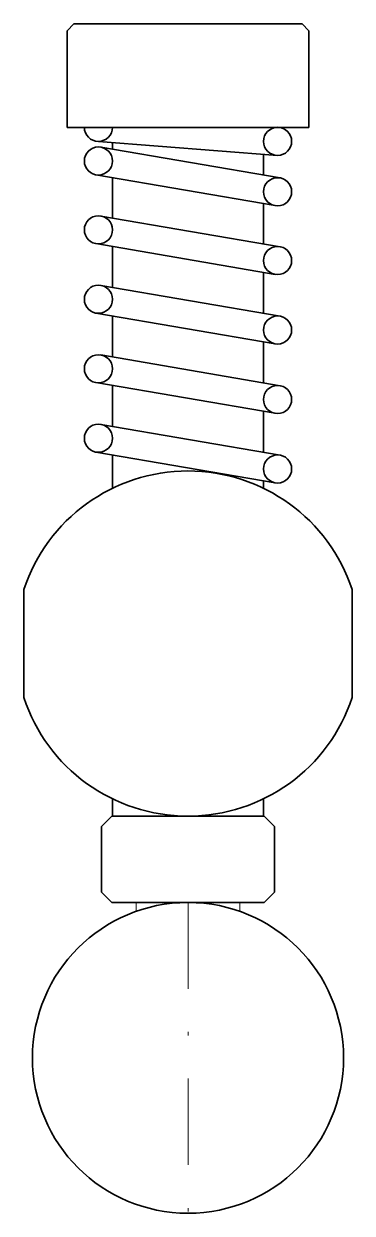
# Model space of a CAD drawing. Header units: millimetres. Extents: x -4.8 to 4.8, y 0 to 34.5.
import ezdxf

# ---------------------------------------------------------------- set-up
doc = ezdxf.new("R2010")
doc.units = ezdxf.units.MM
doc.header["$LTSCALE"] = 5
doc.linetypes.add('AUSGEZOGEN', pattern=[0])
doc.linetypes.add('DASHDOT', pattern=[1, 0.5, -0.25, 0, -0.25])
doc.layers.add('2', color=7, linetype='Continuous')

msp = doc.modelspace()

# ---------------------------------------------------------------- linework, layer by layer
at = {"layer": '2', "color": 7, "linetype": 'AUSGEZOGEN', "lineweight": 35}
for p, q in [((-3.3, 34.451), (-3.5, 34.251)), ((-3.3, 34.451), (3.3, 34.451)), ((3.3, 34.451), (3.5, 34.251)), ((-3.5, 34.251), (-3.5, 31.451)), ((3.5, 34.251), (3.5, 31.451)), ((-3.5, 31.451), (3.5, 31.451)), ((-2.592, 31.045), (2.592, 30.638)), ((-2.185, 31.013), (-2.185, 30.82)), ((-2.519, 30.877), (2.665, 29.987)), ((2.185, 30.67), (2.185, 30.07)), ((-2.665, 30.077), (2.519, 29.187)), ((-2.185, 29.994), (-2.185, 28.827)), ((2.185, 29.244), (2.185, 28.076)), ((-2.519, 28.884), (2.665, 27.994)), ((-2.665, 28.084), (2.519, 27.194)), ((-2.185, 28.001), (-2.185, 26.814)), ((2.185, 27.251), (2.185, 26.064)), ((-2.519, 26.872), (2.665, 25.982)), ((-2.665, 26.071), (2.519, 25.181)), ((-2.185, 25.989), (-2.185, 24.802)), ((2.185, 25.239), (2.185, 24.052)), ((-2.519, 24.859), (2.665, 23.969)), ((-2.665, 24.059), (2.519, 23.169)), ((-2.185, 23.977), (-2.185, 22.79)), ((2.185, 23.226), (2.185, 22.039)), ((-2.519, 22.847), (2.665, 21.957)), ((-2.665, 22.047), (2.519, 21.157)), ((-2.185, 21.964), (-2.185, 20.997)), ((2.185, 21.214), (2.185, 20.997)), ((-4.75, 18.061), (-4.75, 14.939)), ((4.75, 18.061), (4.75, 14.939)), ((-2.185, 12.003), (-2.185, 11.5)), ((2.185, 12.003), (2.185, 11.5)), ((-2.5, 11.2), (-2.2, 11.5)), ((-2.2, 11.5), (2.2, 11.5)), ((2.5, 11.2), (2.2, 11.5)), ((-2.5, 9.3), (-2.5, 11.2)), ((2.5, 9.3), (2.5, 11.2)), ((-2.2, 9), (-2.5, 9.3)), ((-2.2, 9), (2.2, 9)), ((2.2, 9), (2.5, 9.3))]:
    msp.add_line(p, q, dxfattribs=at)
at = {"layer": '2', "color": 18, "linetype": 'AUSGEZOGEN', "lineweight": 18, "true_color": 0x000000}
for p, q in [((-1.5, 9), (-1.5, 8.743)), ((1.5, 9), (1.5, 8.743))]:
    msp.add_line(p, q, dxfattribs=at)
at = {"layer": '2', "color": 7, "linetype": 'DASHDOT', "lineweight": 18}
msp.add_line((0, 9), (0, 0), dxfattribs=at)
at = {"layer": '2', "color": 7, "linetype": 'AUSGEZOGEN', "lineweight": 35}
for centre, radius in [((2.592, 31.046), 0.407), ((-2.592, 30.477), 0.407), ((2.592, 29.587), 0.407), ((-2.592, 28.484), 0.407), ((2.592, 27.594), 0.407), ((-2.592, 26.472), 0.407), ((2.592, 25.582), 0.407), ((-2.592, 24.459), 0.407), ((2.592, 23.569), 0.407), ((-2.592, 22.447), 0.407), ((2.592, 21.557), 0.407), ((0, 4.5), 4.5)]:
    msp.add_circle(centre, radius, dxfattribs=at)
for centre, radius, start, end in [((-2.592, 31.451), 0.407, 180, 0), ((0, 16.5), 5, 18.1949, 161.8051), ((0, 16.5), 5, 198.1949, 341.8051)]:
    msp.add_arc(centre, radius, start, end, dxfattribs=at)

doc.saveas('drawing.dxf')
